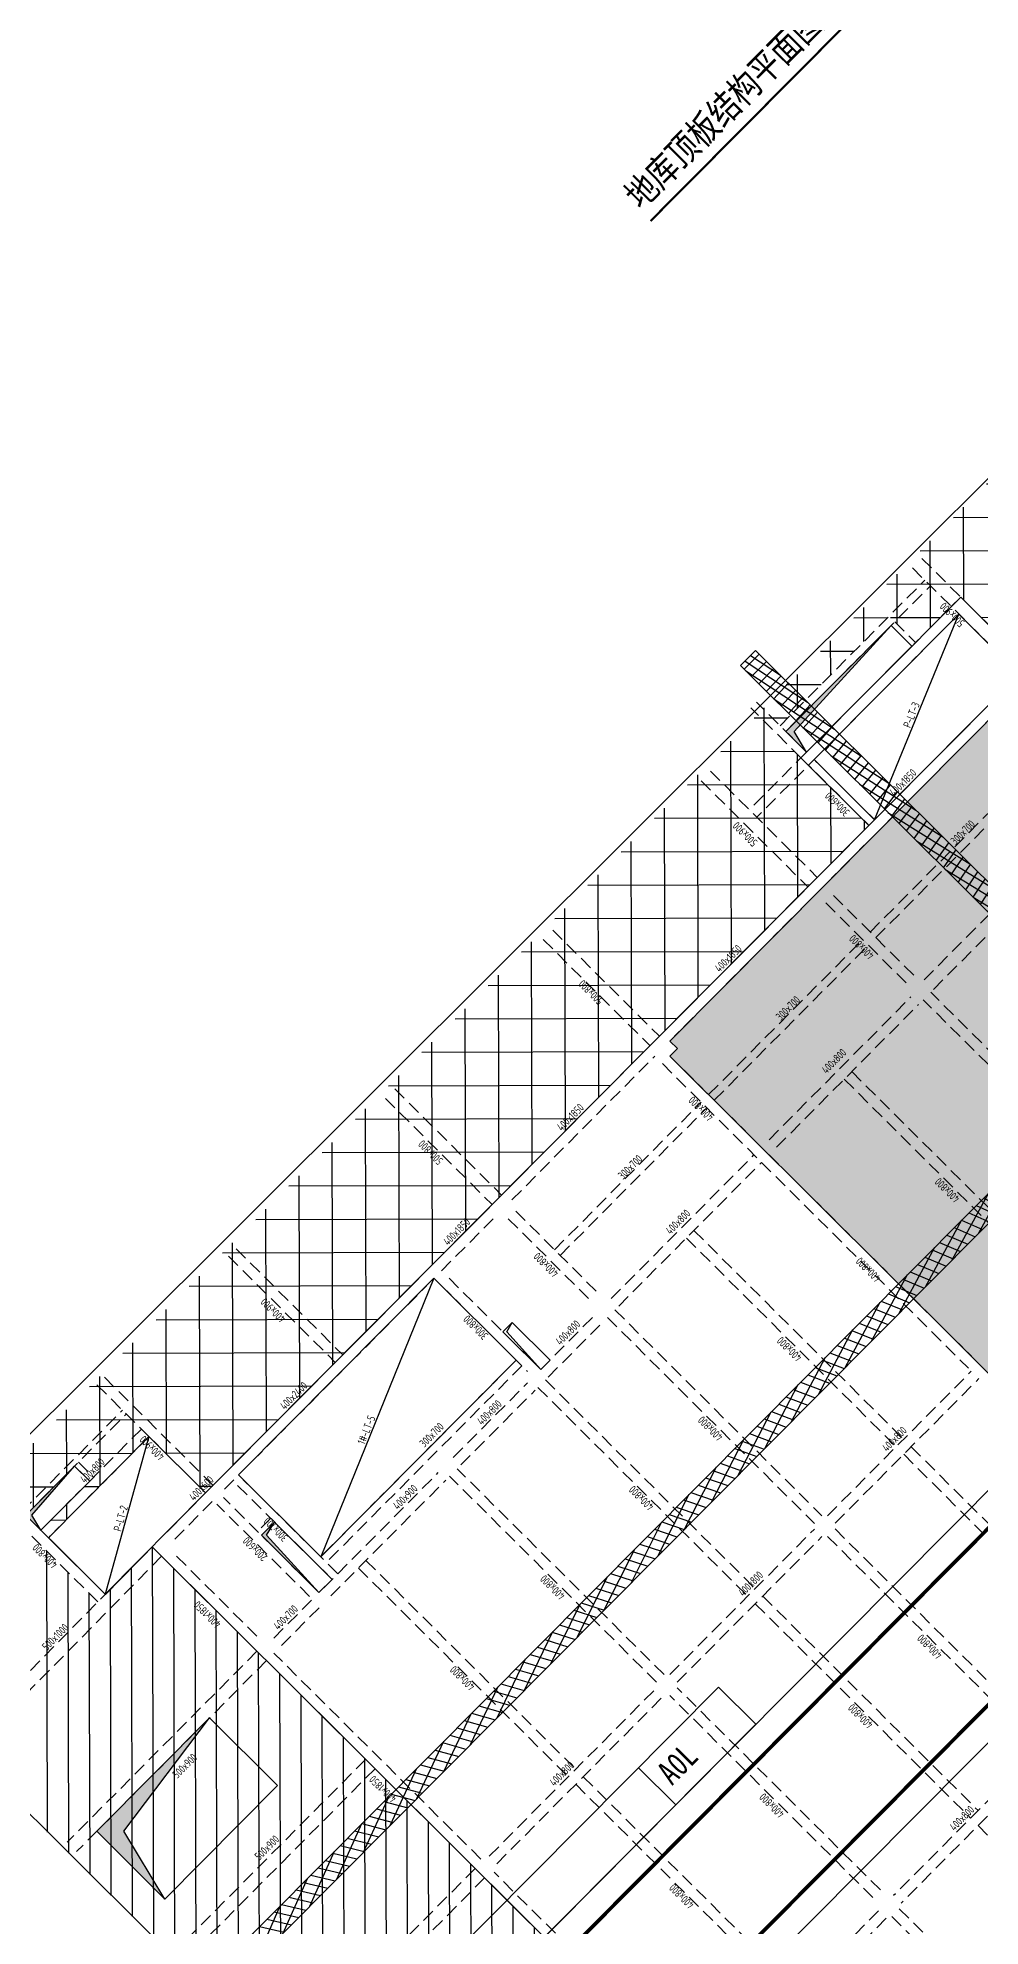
# Model space of a CAD drawing. Extents: x 175043 to 520012312, y -19343 to 3500891844.
# Drawn here: x 518781704 to 518817072, y 3499849409 to 3499920219 of the extents above; entities that cross this region are included whole.
import ezdxf
from ezdxf.enums import TextEntityAlignment as Align

# ---------------------------------------------------------------- set-up
doc = ezdxf.new("R2010")
doc.units = 0
doc.header["$LTSCALE"] = 1000
doc.header["$MEASUREMENT"] = 0
doc.linetypes.add('DASHED', pattern=[0.75, 0.5, -0.25])
doc.layers.get('0').update_dxf_attribs({"linetype": 'CONTINUOUS'})
for name, color, linetype in [('AE-EQPM-TOLT', 70, 'CONTINUOUS'), ('C-XREF-EXT', 7, 'CONTINUOUS'), ('S-POST-POUR_后浇带', 20, 'CONTINUOUS'), ('S_BEAM', 4, 'DASHED'), ('S_BEAM_SECD_TEXT_VERT', 211, 'CONTINUOUS'), ('S_HOLE', 201, 'CONTINUOUS'), ('S_HOLE_HACH', 253, 'CONTINUOUS'), ('S_PLAN_TOPC', 7, 'CONTINUOUS'), ('S_PSPR', 43, 'CONTINUOUS')]:
    doc.layers.add(name, color=color, linetype=linetype)
doc.layers.add('内框', color=8, linetype='CONTINUOUS', plot=False)
doc.styles.add('TH-STYLE2', font='', dxfattribs={"width": 0.8})
doc.styles.add('样式 1', font='Tssdeng.shx', dxfattribs={"width": 0.7, "bigfont": 'Tssdchn.shx'})
doc.styles.add('黑体', font='simhei.ttf')
doc.styles.get('TH-STYLE2').set_extended_font_data('STXihei')

# ---------------------------------------------------------------- blocks, each defined once
blk = doc.blocks.new('THAPE_A0L_inner')
at = {"layer": '内框'}
for p, q in [((0, 860.8000000000002), (378, 860.7982328774262)), ((335.3980596119887, 840.9982328774263), (335.3617814098833, 860.7982328774262)), ((335.3617814098833, 860.7982328774262), (335.3980596119887, 840.9982328774263)), ((378, 840.9982328774263), (378, 860.7982328774262)), ((63, 841.0000000000001), (335.3980596119887, 840.9982328774263)), ((378, 841.0000000000001), (252, 841.0000000000001)), ((335.3980596119887, 840.9982328774263), (378, 840.9982328774263))]:
    blk.add_line(p, q, dxfattribs=at)
blk.add_lwpolyline([(0, 0), (1189, 0), (1189, 841.0000000000001), (0, 841.0000000000001)], close=True, dxfattribs=at)
at = {"layer": '内框', "const_width": 1.4}
blk.add_lwpolyline([(25, 831.0000000000001), (25, 10), (1179, 10), (1179, 831.0000000000001)], close=True, dxfattribs=at)
at = {"layer": '内框', "style": '黑体', "width": 0.8000000000000114}
blk.add_text('A0L', height=9, dxfattribs=at).set_placement((339.2936212088039, 846.9610765940251))
at = {"layer": '内框', "style": '黑体', "width": 0.7999999999999972}
blk.add_attdef('内框名称', (66.24697749059997, 846.9568371820002), '', height=9, dxfattribs=at)
blk = doc.blocks.new('tyuu')
at = {"layer": 'S-POST-POUR_后浇带'}
h = blk.add_hatch(dxfattribs=at)
h.set_pattern_fill('ANSI37', color=256, scale=2999.999999999999, angle=359.999999970209, style=0)
h.set_pattern_definition([(15.12998146587938, (96695.69703435898, -6333.292592048645), (-97.87863034846615, 362.0010686739867), []), (105.1299814658793, (96695.69703435898, -6333.292592048645), (-362.0010686739867, -97.87863034846615), [])])
h.paths.add_polyline_path([(50195.71599531174, 92893.25252270699), (49395.71599388123, 92893.25252246857), (49395.71522188187, 72350.0091612339), (50195.71522140503, 72350.00915908813)])
h = blk.add_hatch(dxfattribs=at)
h.set_pattern_fill('ANSI37', color=256, scale=2999.999999999999, angle=359.999999970209, style=0)
h.set_pattern_definition([(15.12998146587938, (147245.697122097, -8649.991746902466), (-97.87863034846615, 362.0010686739867), []), (105.1299814658793, (147245.697122097, -8649.991746902466), (-362.0010686739867, -97.87863034846615), [])])
h.paths.add_polyline_path([(49395.71531867981, 71550.0091791153), (-2130.435039997101, 71550.00918626785), (-2130.435039043427, 72350.00918602943), (49395.71531915665, 72350.0091791153)])
at = {"layer": 'S_PSPR'}
for points in [[(50195.71599531174, 92893.25252270699), (49395.71599388123, 92893.25252246857), (49395.71522188187, 72350.0091612339), (50195.71522140503, 72350.00915908813)], [(49395.71531867981, 71550.0091791153), (-2130.435039997101, 71550.00918626785), (-2130.435039043427, 72350.00918602943), (49395.71531915665, 72350.0091791153)]]:
    blk.add_lwpolyline(points, close=True, dxfattribs=at)
blk = doc.blocks.new('A$C3E1F0DB5')
blk.add_blockref('tyuu', (4.199858665466309, 1.192092895507812e-06))

msp = doc.modelspace()

# ---------------------------------------------------------------- hatches: boundary and pattern name
at = {"transparency": 33554585}
h = msp.add_hatch(dxfattribs=at)
h.set_pattern_fill('AR-HBONE', color=256, scale=400, style=0)
h.set_pattern_definition([(90.15766774840533, (518805312.7573299, 3499858453.292259), (-1604.396850564649, 1595.591033409951), [4800, -1600]), (180.1576677484053, (518805308.3544214, 3499860053.286201), (-1604.396850564649, 1595.591033409951), [4800, -1600])])
edge = h.paths.add_edge_path()
edge.add_line((518926254.3366117, 3499890719.802715), (518925343.9391551, 3499894058.782325))
edge.add_line((518925343.9391551, 3499894058.782325), (518924105.075242, 3499896358.378389))
edge.add_line((518924105.075242, 3499896358.378389), (518922603.699543, 3499898212.049621))
edge.add_line((518922603.699543, 3499898212.049621), (518916911.281021, 3499903873.29163))
edge.add_line((518916911.281021, 3499903873.29163), (518917087.5716301, 3499904050.553079))
edge.add_line((518917087.5716301, 3499904050.553079), (518916591.2395768, 3499904544.166786))
edge.add_line((518916591.2395768, 3499904544.166786), (518916582.2524974, 3499904535.130214))
edge.add_line((518916582.2524974, 3499904535.130214), (518912348.8804411, 3499909708.896125))
edge.add_line((518912348.8804411, 3499909708.896125), (518912440.2220736, 3499909800.740779))
edge.add_line((518912440.2220736, 3499909800.740779), (518911943.890018, 3499910294.354485))
edge.add_line((518911943.890018, 3499910294.354485), (518911450.2763116, 3499909798.02243))
edge.add_line((518911450.2763116, 3499909798.02243), (518911468.0024574, 3499909780.39337))
edge.add_line((518911468.0024574, 3499909780.39337), (518900855.3077388, 3499899109.254198))
edge.add_line((518900855.3077388, 3499899109.254198), (518900837.5815935, 3499899126.883257))
edge.add_line((518900837.5815935, 3499899126.883257), (518897205.9910859, 3499895475.293399))
edge.add_line((518897205.9910859, 3499895475.293399), (518881217.0084302, 3499911376.706348))
edge.add_line((518881217.0084302, 3499911376.706348), (518867395.8323237, 3499897479.416548))
edge.add_line((518867395.8323237, 3499897479.416548), (518879165.9927708, 3499885773.719771))
edge.add_line((518879165.9927708, 3499885773.719771), (518879698.3559583, 3499885032.71303))
edge.add_line((518879698.3559583, 3499885032.71303), (518868063.1757372, 3499873333.45747))
edge.add_line((518868063.1757372, 3499873333.45747), (518867425.0359287, 3499873968.10227))
edge.add_line((518867425.0359287, 3499873968.10227), (518863194.058663, 3499869713.824942))
edge.add_line((518863194.058663, 3499869713.824942), (518863832.197868, 3499869079.180738))
edge.add_line((518863832.197868, 3499869079.180738), (518829702.335114, 3499834761.363974))
edge.add_line((518829702.335114, 3499834761.363974), (518829418.7137476, 3499835043.43194))
edge.add_line((518829418.7137476, 3499835043.43194), (518829207.1756881, 3499834830.71398))
edge.add_line((518829207.1756881, 3499834830.71398), (518821655.8335815, 3499842340.69825))
edge.add_line((518821655.8335815, 3499842340.69825), (518811113.6380894, 3499831740.529934))
edge.add_line((518811113.6380894, 3499831740.529934), (518817495.0645287, 3499825393.998096))
edge.add_line((518817495.0645287, 3499825393.998096), (518820104.1655467, 3499828017.46753))
edge.add_line((518820104.1655467, 3499828017.46753), (518815211.7492064, 3499832883.088714))
edge.add_line((518815211.7492064, 3499832883.088714), (518820324.1764482, 3499838023.670284))
edge.add_line((518820324.1764482, 3499838023.670284), (518833618.7854527, 3499824801.874201))
edge.add_line((518833618.7854527, 3499824801.874201), (518836862.5363043, 3499828063.488466))
edge.add_line((518836862.5363043, 3499828063.488466), (518834770.763074, 3499830143.805321))
edge.add_line((518834770.763074, 3499830143.805321), (518845912.3295829, 3499841346.728862))
edge.add_line((518845912.3295829, 3499841346.728862), (518865092.10694, 3499822271.996706))
edge.add_line((518865092.10694, 3499822271.996706), (518921682.8186889, 3499878678.016511))
edge.add_arc((518912868.9208628, 3499888912.759542), 13506.84122212195, 310.7341860664399, 367.688497263448)
at = {"layer": 'AE-EQPM-TOLT'}
h = msp.add_hatch(dxfattribs=at)
h.set_pattern_fill('ANSI37,_O', color=243, scale=10000, angle=3.903973766089643e-05)
h.set_pattern_definition([(90.15770678814299, (518805312.7573299, 3499858453.292259), (-1249.995264833523, -3.440624037779685), []), (180.157706788143, (518805312.7573299, 3499858453.292259), (3.440624037779685, -1249.995264833523), [])])
h.paths.add_polyline_path([(518837329.3355163, 3499915250.817105), (518818890.2892439, 3499896709.882329), (518816337.7283524, 3499899248.463163), (518814645.4059386, 3499897546.821048), (518813652.7644295, 3499898534.025976), (518809351.1781814, 3499894208.751027), (518809860.5653067, 3499893702.153059), (518810343.8191825, 3499893221.545249), (518812896.248322, 3499890683.09581), (518788003.9388125, 3499865653.834948), (518785877.0276889, 3499867769.135353), (518782103.5262404, 3499863976.597814), (518780048.163794, 3499866020.704048), (518833146.9764383, 3499919411.86063)])
h.paths.add_polyline_path([(518781820.9242349, 3499864257.65279), (518781253.5495446, 3499864821.912658), (518783087.0236196, 3499866665.50786), (518783654.3983098, 3499866101.247993)], flags=16)
h = msp.add_hatch(dxfattribs=at)
h.set_pattern_fill('ANSI31', color=243, scale=499.9999999999999, angle=3.903973766089643e-05)
h.set_pattern_definition([(90.15733130593948, (518364465.6779523, 3499309171.340899), (-793.7470074700881, -2.179594521816625), [])])
h.paths.add_polyline_path([(518818225.33782, 3499816981.452349), (518829789.9301928, 3499828609.855969), (518833618.7936791, 3499824801.950019), (518836862.5047389, 3499828063.519858), (518833069.2463536, 3499831836.27623), (518830197.4487463, 3499834692.345461), (518815388.9477687, 3499819802.29322)], flags=16)
h.paths.add_polyline_path([(518817774.4798304, 3499825680.34917), (518819748.915866, 3499827665.681809), (518821134.2766522, 3499826287.924246), (518819159.8406165, 3499824302.591607)], flags=16)
h.paths.add_polyline_path([(518865374.3262246, 3499822555.734882), (518845981.7125587, 3499841842.137323), (518834558.0810634, 3499830355.595489), (518830197.4549228, 3499834692.339031), (518822687.4749609, 3499827141.001319), (518785994.6614877, 3499863633.521387), (518783959.6456587, 3499861566.506414), (518779766.101725, 3499865737.082841), (518774512.679354, 3499860454.74312), (518836885.2986386, 3499798423.645886), (518841433.2412269, 3499798482.838441), (518865374.3262097, 3499822555.734894)])
h.paths.add_polyline_path([(518810332.1599646, 3499833081.79835), (518812156.6689588, 3499834916.376523), (518813220.2293676, 3499833858.653522), (518811395.7203739, 3499832024.075349)], flags=16)
at = {"layer": 'S_HOLE'}
h = msp.add_hatch(dxfattribs=at)
h.set_pattern_fill('石膏板', color=256, scale=2000, style=0)
h.set_pattern_definition([(90.15766774840533, (518805312.9908294, 3499858368.439767), (-479.99818259619, -1.320872573204667), [169.8, -310]), (180.1576677484053, (518805397.6098224, 3499858453.525759), (1.320872573204667, -479.99818259619), [169.8, -310])])
h.paths.add_polyline_path([(518830103.789845, 3499907418.187931), (518834687.2142744, 3499912026.907562), (518845961.325222, 3499900814.67517), (518841377.9007925, 3499896205.955539)])
h.paths.add_polyline_path([(518805424.7734243, 3499882035.708226), (518819251.2108691, 3499868285.055095), (518833319.142118, 3499882430.463914), (518833531.8685667, 3499882218.902615), (518834977.506499, 3499883672.499743), (518829730.5454337, 3499888890.720892), (518831352.4916613, 3499890521.597369), (518830846.638943, 3499891024.680807), (518829189.9301775, 3499892672.318238), (518828977.2165896, 3499892883.86711), (518832326.6762276, 3499896251.76769), (518831901.2429696, 3499896674.872404), (518832606.4062245, 3499897383.918045), (518832464.596826, 3499897524.950039), (518832958.1755356, 3499898021.246224), (518827037.6425191, 3499903909.351905), (518826826.1057432, 3499903696.650481), (518826613.1209344, 3499903908.382542), (518823158.9809688, 3499900435.306355), (518824258.2792763, 3499899342.076045), (518823128.8955184, 3499898206.391305), (518822029.8503813, 3499899299.369842), (518821818.3434007, 3499899086.688888), (518821095.4219324, 3499898360.434514), (518820199.9427515, 3499897460.046153), (518819279.6080456, 3499896534.329795), (518818963.8958212, 3499895649.342909), (518818399.821483, 3499895082.162967), (518818116.2001299, 3499895364.234557), (518811311.3822299, 3499888521.949588), (518805423.2728088, 3499882601.420477), (518805706.8899226, 3499882319.356066)])
at = {"layer": 'S_HOLE_HACH'}
for points in [[(518810555.3679118, 3499893434.258988), (518810086.5663787, 3499894210.743562), (518813724.4456798, 3499898180.668087), (518809775.4588806, 3499894209.887447)], [(518781820.9242348, 3499864257.65279), (518781479.8764561, 3499864822.535623), (518783087.0236194, 3499866665.507861), (518781253.5495445, 3499864821.912658)], [(518792257.0402969, 3499861917.750766), (518790292.4187997, 3499864069.021705), (518790588.0218656, 3499864564.781425), (518790094.4418704, 3499864068.476773)], [(518786472.4941838, 3499850428.797962), (518784938.1610971, 3499852970.138131), (518788150.9085831, 3499857221.656365), (518783919.9434437, 3499852967.335489)]]:
    msp.add_hatch(color=256, dxfattribs=at).paths.add_polyline_path(points)

# ---------------------------------------------------------------- linework, layer by layer
at = {"layer": 'AE-EQPM-TOLT', "color": 243}
msp.add_lwpolyline([(518837329.3355163, 3499915250.817105), (518818890.2892439, 3499896709.882329), (518816337.7283524, 3499899248.463163), (518810343.8191825, 3499893221.545249), (518812896.248322, 3499890683.09581), (518788003.9388125, 3499865653.834948), (518785877.0276889, 3499867769.135353), (518782104.3990734, 3499863975.729762), (518779799.9977658, 3499866267.510901), (518833145.6651472, 3499919410.54179)], close=True, dxfattribs=at)
msp.add_lwpolyline([(518865374.3260558, 3499822555.734712), (518845981.7125587, 3499841842.137323), (518834558.0810634, 3499830355.595489), (518830197.4549228, 3499834692.339031), (518822687.4749609, 3499827141.001319), (518785994.4345691, 3499863632.859438), (518784240.3066228, 3499861851.521055), (518780048.1637942, 3499866020.704048), (518774512.679354, 3499860454.74312), (518836885.2986386, 3499798423.645886), (518841433.2388578, 3499798482.838411), (518865374.3260424, 3499822555.734725)], dxfattribs=at)
at = {"layer": 'S_BEAM'}
for p, q in [((518814884.1844226, 3499900694.046214), (518818890.2892442, 3499896709.882329)), ((518809562.7691297, 3499894421.506923), (518814992.5043954, 3499899881.143939)), ((518814531.6032035, 3499900339.523318), (518818537.708025, 3499896355.359432)), ((518816337.7283528, 3499899248.463163), (518808404.6218009, 3499891271.668615)), ((518809775.4841105, 3499894209.959441), (518815205.2193762, 3499899669.596457)), ((518816268.7654532, 3499898611.875289), (518808688.2416437, 3499890989.605174)), ((518813724.4456804, 3499898180.668087), (518814504.3734518, 3499897405.01189)), ((518813865.4773351, 3499898322.478073), (518814645.4051065, 3499897546.821877)), ((518810343.8191826, 3499893221.545249), (518808464.8718207, 3499895090.204401)), ((518810555.3679126, 3499893434.258988), (518808676.4206972, 3499895302.917994)), ((518811311.3213093, 3499888521.928685), (518818116.1319945, 3499895364.218261)), ((518812942.7118917, 3499886687.918848), (518820135.3659229, 3499893920.185623)), ((518813155.4256666, 3499886476.370152), (518820348.0796982, 3499893708.63693)), ((518806951.0807849, 3499892717.251821), (518810957.1856064, 3499888733.087935)), ((518812860.9329073, 3499890718.217861), (518810627.4382595, 3499892939.479133)), ((518813072.4816009, 3499890930.931636), (518810838.9869536, 3499893152.192908)), ((518806598.4995662, 3499892362.728924), (518810604.6043878, 3499888378.565039)), ((518814962.9085996, 3499884890.335867), (518821767.7217654, 3499891732.625787)), ((518815317.4330698, 3499884537.75623), (518822122.246236, 3499891380.04615)), ((518805423.2170274, 3499882601.394461), (518810747.1915472, 3499887954.691862)), ((518814291.4536099, 3499884782.426131), (518811207.102837, 3499887849.883224)), ((518814291.4536099, 3499884782.426131), (518811207.102837, 3499887849.883224)), ((518814573.5185349, 3499885066.044498), (518811489.1677629, 3499888133.50159)), ((518800675.1354887, 3499886406.742569), (518804681.2403107, 3499882422.578684)), ((518801027.7167073, 3499886761.265466), (518805033.8215299, 3499882777.101581)), ((518806878.3174181, 3499880590.125392), (518812660.6469668, 3499886404.30048)), ((518807091.0311768, 3499880378.576683), (518812873.3607416, 3499886192.751786)), ((518809145.7094922, 3499878899.287859), (518814469.684853, 3499884252.584424)), ((518822975.7115868, 3499876709.87214), (518815211.6598608, 3499884431.398416)), ((518809429.3278577, 3499878617.222932), (518814753.3032199, 3499883970.519497)), ((518822693.6466618, 3499876426.253772), (518814929.5949354, 3499884147.780049)), ((518822693.6466618, 3499876426.253772), (518814929.5949354, 3499884147.780049)), ((518799499.8545316, 3499876645.407831), (518804859.0872661, 3499882034.15764)), ((518805142.7084768, 3499881752.089881), (518816629.2514082, 3499870328.459536)), ((518805424.7734243, 3499882035.708226), (518808509.1239362, 3499878968.250915)), ((518812249.9770731, 3499881453.40656), (518820120.3867456, 3499873626.104929)), ((518795104.3532776, 3499880805.279763), (518799110.4580997, 3499876821.115878)), ((518811967.9121491, 3499881169.788195), (518819838.3218211, 3499873342.486564)), ((518794751.772059, 3499880450.756867), (518798757.8768806, 3499876466.592982)), ((518801095.9861035, 3499874775.949481), (518806596.252001, 3499880306.507483)), ((518801308.6998689, 3499874564.400776), (518806808.9657758, 3499880094.958789)), ((518803222.3460605, 3499872943.302158), (518808581.5796413, 3499878332.051125)), ((518803505.9644265, 3499872661.237232), (518808865.1980073, 3499878049.986198)), ((518809147.2652113, 3499878333.604783), (518816911.3163341, 3499870612.077902)), ((518796855.4987009, 3499873986.487669), (518798935.7247695, 3499876078.171009)), ((518799360.3736804, 3499875937.917339), (518802444.7282171, 3499872870.456222)), ((518799642.4386188, 3499876221.535693), (518802726.7931551, 3499873154.074575)), ((518806044.5487179, 3499875213.802496), (518813914.9583899, 3499867386.500864)), ((518806326.6136429, 3499875497.420861), (518814197.0233144, 3499867670.11923)), ((518788863.6668456, 3499874530.223455), (518792869.7758747, 3499870546.058033)), ((518788863.6668456, 3499874530.223455), (518792869.7758747, 3499870546.058033)), ((518789145.7317264, 3499874813.841866), (518793151.8407555, 3499870829.676444)), ((518797139.1146988, 3499873704.417198), (518800365.2791169, 3499870495.923188)), ((518788710.8716993, 3499865797.002464), (518796291.3689402, 3499873419.250848)), ((518796857.0497724, 3499873420.798832), (518800083.2141905, 3499870212.304821)), ((518800577.9898127, 3499870284.382413), (518802658.2162097, 3499872376.065426)), ((518803082.8695132, 3499872235.81011), (518810846.9208873, 3499864514.28348)), ((518803364.9344521, 3499872519.428464), (518811128.9858252, 3499864797.901834)), ((518800861.6081792, 3499870002.317487), (518802941.8345752, 3499872094.000499)), ((518788286.2201875, 3499865937.257475), (518784102.8495625, 3499870097.714839)), ((518799657.7843202, 3499870635.404521), (518792324.0271286, 3499863261.398722)), ((518799870.4960682, 3499870423.853789), (518792536.738877, 3499863049.847991)), ((518811341.1127719, 3499864798.480076), (518816735.6044683, 3499870222.681339)), ((518788004.1553077, 3499865653.639064), (518783820.784638, 3499869814.096472)), ((518797298.982628, 3499866987.316459), (518800084.3761946, 3499869788.050271)), ((518797582.6009935, 3499866705.251533), (518800367.9945592, 3499869505.985345)), ((518800473.7665063, 3499869612.339692), (518808344.1761773, 3499861785.038061)), ((518800755.8314297, 3499869895.958057), (518808626.2411018, 3499862068.656425)), ((518811624.7311388, 3499864516.415151), (518817019.2228357, 3499869940.616414)), ((518781111.7748303, 3499864963.00325), (518784884.3496191, 3499868756.355079)), ((518781253.5849115, 3499864821.97169), (518785026.1597002, 3499868615.323519)), ((518785593.3979025, 3499868051.189183), (518781820.7795563, 3499864257.793531)), ((518785877.0177813, 3499867769.12578), (518782104.3994371, 3499863975.730127)), ((518814480.6416818, 3499867388.054305), (518822563.7651814, 3499859349.203929)), ((518783087.02362, 3499866665.507861), (518783654.2614502, 3499866101.375952)), ((518783228.0551795, 3499866807.317942), (518783795.2930096, 3499866243.186033)), ((518805205.7882257, 3499858842.080888), (518797441.7623042, 3499866563.690695)), ((518814198.5767583, 3499867104.43594), (518822281.7002564, 3499859065.585563)), ((518784240.3066211, 3499861851.521054), (518780048.1666502, 3499866020.701208)), ((518792750.6566589, 3499862414.002168), (518789028.1957807, 3499866116.074294)), ((518792962.2053539, 3499862626.715942), (518789239.7444522, 3499866328.788093)), ((518792433.3636685, 3499862094.900642), (518796734.8527776, 3499866420.079725)), ((518792696.4339489, 3499861792.174465), (518797018.4711426, 3499866138.0148)), ((518804923.7212951, 3499858558.464517), (518797159.6953732, 3499866280.074323)), ((518783959.645659, 3499861566.506414), (518779766.1017252, 3499865737.082841)), ((518786842.1915275, 3499863918.030153), (518788287.7735987, 3499865371.574064)), ((518791901.4165245, 3499861777.725133), (518788429.5894605, 3499865230.535139)), ((518792115.2537894, 3499862058.674693), (518788676.393581, 3499865478.69842)), ((518790446.2135673, 3499864705.814778), (518789952.6020393, 3499864209.490965)), ((518790588.0218655, 3499864564.781425), (518790094.4103376, 3499864068.457613)), ((518805417.7493407, 3499858842.494375), (518810847.4991533, 3499864302.147936)), ((518805701.3677067, 3499858560.429451), (518811131.1175207, 3499864020.08301)), ((518811343.2530068, 3499864020.669839), (518818965.4973244, 3499856440.173566)), ((518811625.3179446, 3499864304.288191), (518819247.5622628, 3499856723.79192)), ((518785994.4346267, 3499863632.859497), (518778907.750909, 3499856436.245511)), ((518786348.9575858, 3499863280.27834), (518779262.2738671, 3499856083.664354)), ((518789928.0941187, 3499860284.89021), (518786843.7400329, 3499863352.35168)), ((518794021.5312748, 3499863124.569618), (518801891.9409473, 3499855297.267986)), ((518793739.4663503, 3499862840.951252), (518801609.8760228, 3499855013.649621)), ((518790564.6769882, 3499860215.922378), (518792010.2655013, 3499861669.472309)), ((518808909.8594687, 3499861786.591502), (518816992.9829687, 3499853747.741127)), ((518790848.2953551, 3499859933.857452), (518792293.883819, 3499861387.407334)), ((518808627.7945442, 3499861502.973137), (518816710.9180438, 3499853464.12276)), ((518789929.6421739, 3499859719.2015), (518782807.5084279, 3499852557.843388)), ((518798330.2867318, 3499851928.715337), (518790566.2353317, 3499859650.244015)), ((518790284.1651325, 3499859366.620343), (518783162.0313869, 3499852205.26223)), ((518798648.191256, 3499852035.6537), (518804924.1357212, 3499858346.162235)), ((518798931.8096229, 3499851753.588776), (518805207.7540876, 3499858064.09731)), ((518813042.2410129, 3499850484.29757), (518805420.049947, 3499858064.847387)), ((518813324.3079435, 3499850767.913942), (518805702.116878, 3499858348.463759)), ((518819178.9860681, 3499855945.783523), (518813819.7524859, 3499850557.034556)), ((518794006.65621, 3499855664.518187), (518786884.522464, 3499848503.160074)), ((518794361.1791691, 3499855311.937029), (518787239.0454225, 3499848150.578915)), ((518819462.6044351, 3499855663.718598), (518814103.3708534, 3499850274.969632)), ((518801893.4943897, 3499854731.584695), (518809976.6178888, 3499846692.73432)), ((518802175.5593143, 3499855015.203061), (518810258.6828138, 3499846976.352686)), ((518816994.536904, 3499853182.057346), (518823375.9496522, 3499846835.59706)), ((518798119.1225274, 3499851574.576772), (518790996.9887817, 3499844413.218657)), ((518798473.6454859, 3499851221.995615), (518791351.5117393, 3499844060.637502)), ((518806448.8610758, 3499843854.605392), (518798826.6187868, 3499851435.10163)), ((518813255.6226351, 3499849989.797822), (518807085.4524022, 3499843785.646062)), ((518813539.241002, 3499849707.732897), (518807369.0707691, 3499843503.581137)), ((518819955.3900886, 3499843608.916134), (518813680.3778512, 3499849849.646976)), ((518820237.4570177, 3499843892.532506), (518813962.4447814, 3499850133.263348))]:
    msp.add_line(p, q, dxfattribs=at)
at = {"layer": 'S_BEAM', "linetype": 'ByBlock'}
for p, q in [((518811027.7029438, 3499888803.99361), (518817832.5135844, 3499895646.283141)), ((518805139.5986619, 3499882883.459387), (518810463.5731817, 3499888236.756788)), ((518799216.2361647, 3499876927.472757), (518804575.4689002, 3499882316.222565)), ((518796571.8803359, 3499874268.552596), (518798652.106404, 3499876360.235935)), ((518788427.2533817, 3499866079.067438), (518796007.7505742, 3499873701.315773)), ((518786558.5731165, 3499864200.095033), (518788016.5229461, 3499865666.074821)), ((518789646.0291937, 3499860001.271843), (518786561.6750576, 3499863068.733363)), ((518798048.2218064, 3499851645.096971), (518790284.1704068, 3499859366.625648)), ((518806166.7961504, 3499843570.987027), (518798544.5538605, 3499851151.483263))]:
    msp.add_line(p, q, dxfattribs=at)
at = {"layer": 'S_HOLE'}
for p, q in [((518813107.9297299, 3499890895.677672), (518816268.6290615, 3499898611.738146)), ((518796573.4310215, 3499873702.864126), (518792324.0977514, 3499863261.328486)), ((518785877.0177823, 3499867769.125779), (518784231.5318703, 3499861860.247747))]:
    msp.add_line(p, q, dxfattribs=at)
for points in [[(518816268.7654532, 3499898611.875289), (518818537.7082019, 3499896355.360047), (518813107.9297299, 3499890895.677672), (518810838.9869817, 3499893152.192914)], [(518813724.4456798, 3499898180.668087), (518814504.3547109, 3499897405.039628), (518810555.3679118, 3499893434.258988), (518809775.4588806, 3499894209.887447)], [(518810555.3679118, 3499893434.258988), (518810086.5663787, 3499894210.743562), (518813724.4456798, 3499898180.668087), (518809775.4588806, 3499894209.887447)], [(518789239.7444523, 3499866328.788091), (518792324.0977514, 3499863261.328486), (518799657.7843202, 3499870635.404521), (518796573.4310215, 3499873702.864126)], [(518799512.4801198, 3499872049.224389), (518800930.5686548, 3499870638.903042), (518800577.9898127, 3499870284.382413), (518799159.9012787, 3499871694.703758)], [(518800577.9898127, 3499870284.382413), (518799301.3211732, 3499871695.092117), (518799512.4801198, 3499872049.224389), (518799159.9012787, 3499871694.703758)], [(518785877.0177747, 3499867769.125772), (518788004.150586, 3499865653.643744), (518784231.5318703, 3499861860.247747), (518782104.3990589, 3499863975.729776)], [(518783087.0236194, 3499866665.507861), (518783654.3983096, 3499866101.247993), (518781820.9242348, 3499864257.65279), (518781253.5495445, 3499864821.912658)], [(518781820.9242348, 3499864257.65279), (518781479.8764561, 3499864822.535623), (518783087.0236194, 3499866665.507861), (518781253.5495445, 3499864821.912658)], [(518790588.0218656, 3499864564.781425), (518792750.6202921, 3499862414.055417), (518792257.0402969, 3499861917.750766), (518790094.4418704, 3499864068.476773)], [(518792257.0402969, 3499861917.750766), (518790292.4187997, 3499864069.021705), (518790588.0218656, 3499864564.781425), (518790094.4418704, 3499864068.476773)], [(518788150.9085831, 3499857221.656365), (518790703.4593232, 3499854683.118838), (518786472.4941838, 3499850428.797962), (518783919.9434437, 3499852967.335489)], [(518786472.4941838, 3499850428.797962), (518784938.1610971, 3499852970.138131), (518788150.9085831, 3499857221.656365), (518783919.9434437, 3499852967.335489)]]:
    msp.add_lwpolyline(points, close=True, dxfattribs=at)
for points in [[(518818116.2001299, 3499895364.234557), (518811311.3822299, 3499888521.949588), (518805423.2728088, 3499882601.420477), (518805706.8899226, 3499882319.356066), (518805424.8248352, 3499882035.738025)], [(518805424.7734243, 3499882035.708226), (518819251.2108691, 3499868285.055095)]]:
    msp.add_lwpolyline(points, dxfattribs=at)
at = {"layer": 'S_PLAN_TOPC', "const_width": 79.99999999999999}
msp.add_lwpolyline([(518804696.2591034, 3499913344.439878), (518813312.6859093, 3499922008.307508)], dxfattribs=at)

# ---------------------------------------------------------------- block references
at = {"layer": 'C-XREF-EXT', "rotation": 45.15733130593954}
msp.add_blockref('A$C3E1F0DB5', (518839106.9015084, 3499796143.68984), dxfattribs=at)
at = {"layer": '内框', "xscale": 100, "yscale": 100, "zscale": 100, "rotation": 45.15729833413873}
for p in [(518786727.8972639, 3499825478.194867), (518841631.6123096, 3499770875.117659)]:
    msp.add_blockref('THAPE_A0L_inner', p, dxfattribs=at)

# ---------------------------------------------------------------- texts
at = {"layer": 'S_BEAM_SECD_TEXT_VERT', "linetype": 'Continuous', "style": '样式 1', "width": 0.7}
for s, rotation, p in [('500x900', 135.1573392874738, (518816123.4732135, 3499898690.630365)), ('400x1850', 45.15733930649509, (518814279.1025316, 3499892188.858516)), ('300x600', 135.1573392874738, (518811814.4528848, 3499891588.432913)), ('500x900', 135.1573392874738, (518808352.6291753, 3499890463.231928)), ('300x700', 45.15733930649509, (518816523.8572863, 3499890319.883256)), ('400x800', 135.1573392874738, (518812723.3977526, 3499886229.797071)), ('400x1850', 45.15733930649509, (518807721.0930045, 3499885594.731477)), ('500x800', 135.1573392874738, (518802566.5117822, 3499884533.691968)), ('300x700', 45.15733930649509, (518809965.8477592, 3499883725.756218)), ('400x800', 45.15733930649509, (518811687.7113621, 3499881741.645684)), ('400x1850', 45.15733930649509, (518801797.7295724, 3499879638.745779)), ('400x800', 135.1573392874738, (518806695.4423568, 3499880168.643416)), ('500x800', 135.1573392874738, (518796552.9228842, 3499878528.774207)), ('300x700', 45.15733930649509, (518804042.4843265, 3499877769.770519)), ('400x800', 135.1573392874738, (518815937.8785053, 3499877109.46959)), ('400x1850', 45.15733930649509, (518797531.4998932, 3499875349.020312)), ('400x800', 45.15733930649509, (518805835.2055836, 3499875715.190408)), ('400x800', 135.1573392874738, (518800883.0317786, 3499874311.49962)), ('400x800', 135.1573392874738, (518812976.1967897, 3499874131.476739)), ('400x900', 135.1573392874738, (518790637.8695186, 3499872609.004548)), ('300x800', 135.1572233749281, (518798242.6942207, 3499871968.602272)), ('400x800', 45.15733930649509, (518801704.8090429, 3499871562.046643)), ('400x800', 135.1573392874738, (518810014.5150732, 3499871153.48389)), ('400x2400', 45.15733930649509, (518791415.1586186, 3499869197.104062)), ('400x800', 45.15733930649509, (518798758.6823203, 3499868568.580793)), ('300x700', 45.15722341276329, (518796592.3338789, 3499867726.085893)), ('400x800', 135.1573392874738, (518807052.8333576, 3499868175.49104)), ('400x800', 45.15733930649509, (518813957.9212049, 3499867574.24508)), ('400x900', 135.1573392874738, (518786094.338286, 3499867443.956765)), ('400x800', 45.15733930649509, (518783860.9628639, 3499866390.984065)), ('400x600', 45.15733930649509, (518787950.3190734, 3499865725.21934)), ('400x900', 45.15733930649509, (518795601.2755506, 3499865397.399872)), ('400x800', 135.1573392874738, (518804459.0752127, 3499865567.448054)), ('300x700', 135.1573392874738, (518790742.796813, 3499864394.084598)), ('400x800', 135.1573392874738, (518782077.0576677, 3499863390.461115)), ('200x600', 135.1573392874738, (518789962.5747839, 3499863657.054046)), ('400x800', 135.1573392874738, (518801129.4667258, 3499862219.502123)), ('400x800', 45.15733930649509, (518808563.4267296, 3499862150.040899)), ('400x1850', 135.1573392874738, (518788172.1536346, 3499861203.046355)), ('400x700', 45.15733930649509, (518791114.3068969, 3499860885.721325)), ('500x1000', 45.15733930649509, (518782468.6778792, 3499860147.932963)), ('400x800', 135.1573392874738, (518815277.7659942, 3499859995.608202)), ('400x800', 135.1573392874738, (518797744.6892155, 3499858816.083328)), ('400x800', 135.1573392874738, (518812684.0078493, 3499857387.565215)), ('500x900', 45.15733930649509, (518787325.631586, 3499855317.594898)), ('400x800', 45.15733930649509, (518801476.5474494, 3499855024.131544)), ('400x1850', 135.1573392874738, (518794755.1533793, 3499854656.103701)), ('400x800', 135.1573392874738, (518809354.3993615, 3499854039.619286)), ('400x800', 45.15733930649509, (518816490.7241042, 3499853353.709599)), ('500x900', 45.15733930649509, (518790409.9921415, 3499852250.115058)), ('400x800', 135.1573392874738, (518805969.6218525, 3499850636.200489))]:
    msp.add_text(s, height=300, rotation=rotation, dxfattribs=at).set_placement(p, align=Align.CENTER)
at = {"layer": 'S_HOLE', "style": '样式 1', "width": 0.7}
for s, rotation, p in [('P-LT-3', 68.18127204073679, (518814630.3376034, 3499894774.873424)), ('1#-LT-5', 68.18127204073679, (518794174.1900982, 3499867963.898079)), ('P-LT-2', 74.51940241396494, (518784961.0160958, 3499864662.865018))]:
    msp.add_text(s, height=300, rotation=rotation, dxfattribs=at).set_placement(p, align=Align.CENTER)
at = {"layer": 'S_PLAN_TOPC', "style": 'TH-STYLE2', "width": 0.8}
msp.add_text('地库顶板结构平面图（三）', height=999.9999999999999, rotation=45.15729297050509, dxfattribs=at).set_placement((518804550.4904462, 3499913519.148096), align=Align.BOTTOM_LEFT)

doc.saveas('drawing.dxf')
